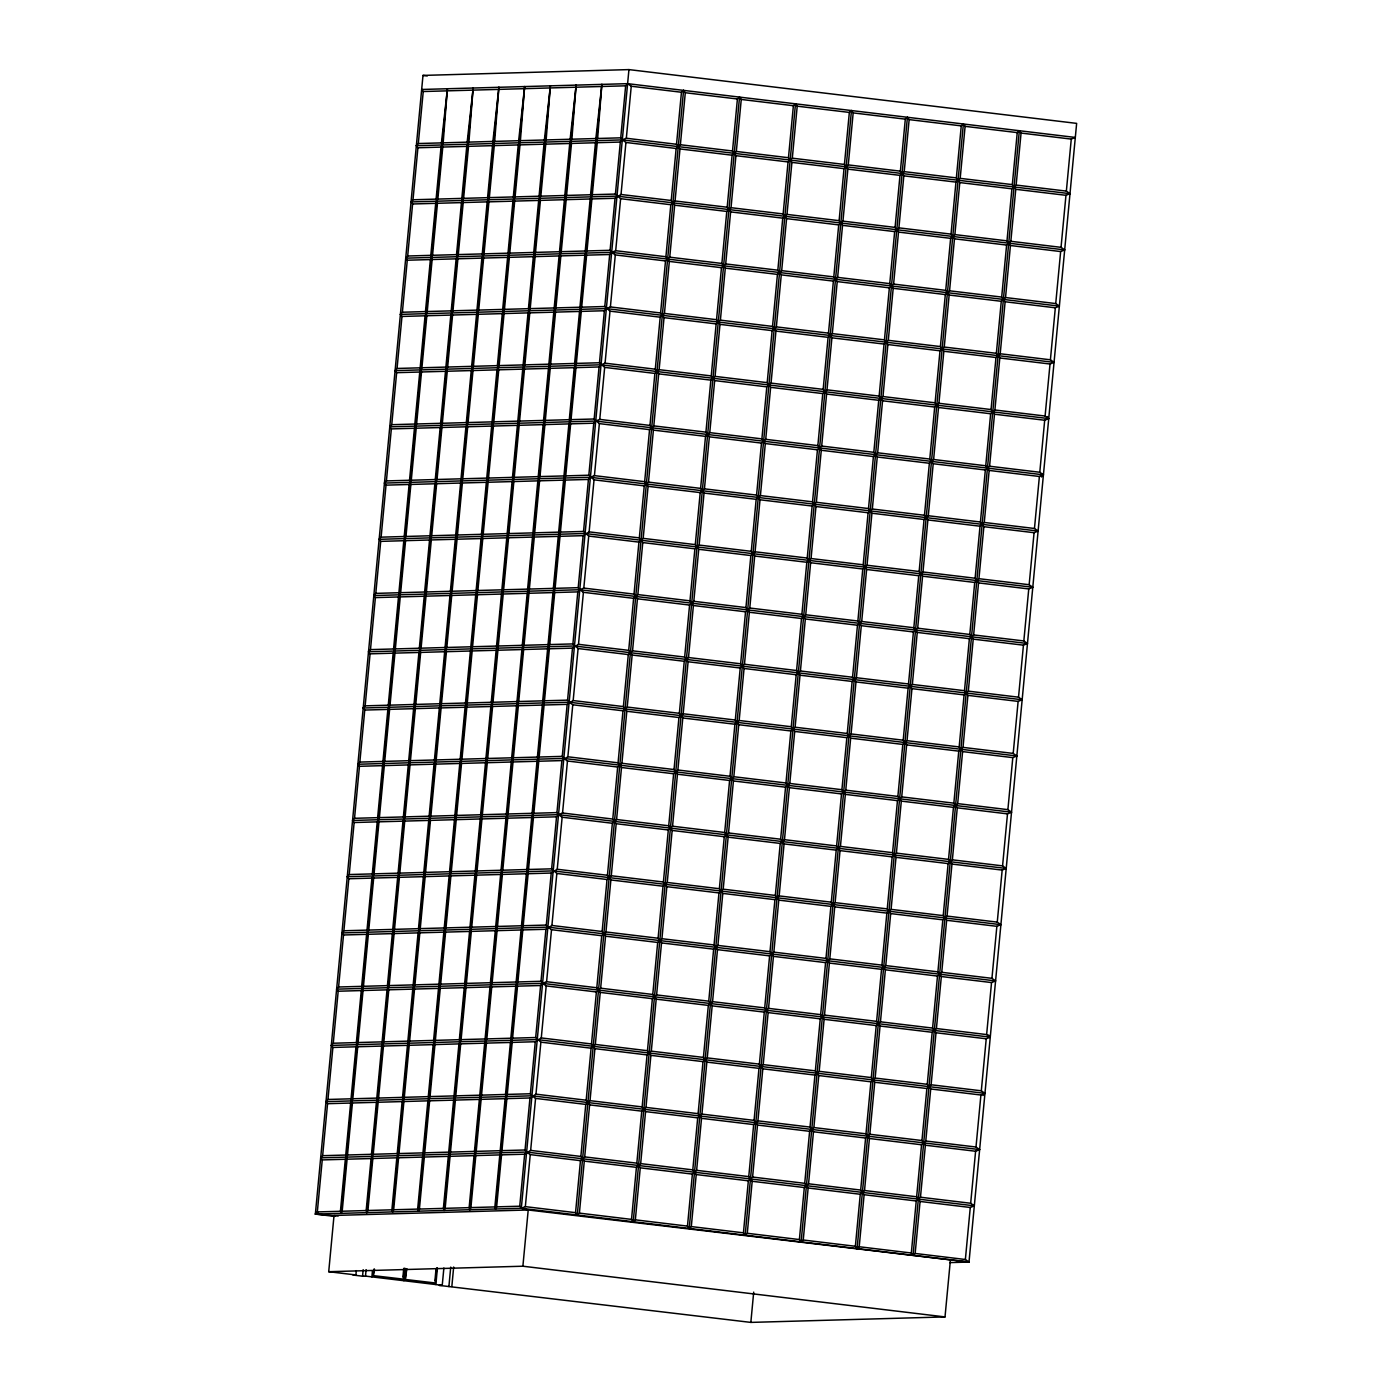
<?xml version="1.0" encoding="UTF-8"?>
<svg xmlns="http://www.w3.org/2000/svg" width="1392" height="1392" viewBox="0 0 1392 1392"><rect width="100%" height="100%" fill="white"/><g stroke="black" fill="none" stroke-linecap="round" stroke-linejoin="round"><path stroke-width="1.5" d="M949.692 1262.614L969.006 1262.057L1076.642 123.383L628.94 69.6L422.994 75.412L315.358 1214.085L334.724 1216.417M338.221 1215.964L315.358 1214.085L317.324 1211.927L322.248 1159.919L320.682 1157.848L322.648 1155.691L327.555 1103.682L325.989 1101.629L327.955 1099.471L332.879 1047.445L331.313 1045.392L333.262 1043.234L338.186 991.226L336.62 989.155L338.587 986.998L343.511 934.989L341.945 932.936L343.894 930.778L348.818 878.752L347.252 876.699L349.218 874.541L354.142 822.533L352.576 820.462L354.525 818.305L359.449 766.296L357.883 764.243L359.849 762.085L364.756 710.059L363.19 708.006L365.156 705.848L370.081 653.84L368.515 651.769L370.481 649.612L375.388 597.603L373.822 595.55L375.788 593.392L380.712 541.366L379.146 539.313L381.112 537.155L386.019 485.147L384.453 483.076L386.419 480.919L391.343 428.91L389.777 426.857L391.744 424.699L396.65 372.673L395.084 370.62L397.051 368.462L401.975 316.454L400.409 314.383L402.375 312.226L407.282 260.217L405.716 258.164L407.682 256.006L412.606 203.98L411.04 201.927L413.006 199.769L417.913 147.761L416.347 145.69L418.313 143.533L423.238 91.524L421.672 89.471L627.618 83.659L1075.303 137.443L1071.266 139.096L1021.067 133.058L1019.344 130.726L1017.239 132.605L1012.315 184.614L1015.76 189.295L1010.836 241.303L1006.607 245.062L1001.683 297.07L1005.128 301.751L1000.204 353.759L995.976 357.518L991.052 409.544L994.497 414.207L989.573 466.233L985.345 469.991L980.42 522L983.866 526.681L978.941 578.689L974.713 582.448L969.789 634.456L973.234 639.137L968.31 691.145L964.082 694.904L959.158 746.93L962.603 751.593L957.679 803.619L953.45 807.377L948.526 859.386L951.971 864.067L947.047 916.075L942.819 919.834L937.895 971.842L941.34 976.523L936.416 1028.531L932.188 1032.29L927.263 1084.316L930.709 1088.979L925.784 1141.005L921.556 1144.763L916.632 1196.772L920.077 1201.453L915.153 1253.461L913.048 1255.34L911.325 1253.009L916.232 1200.983L920.477 1197.224L925.384 1145.216L921.956 1140.535L926.863 1088.527L931.109 1084.768L936.016 1032.76L932.588 1028.079L937.495 976.07L941.74 972.312L946.647 920.286L943.219 915.623L948.126 863.597L952.372 859.838L957.278 807.83L953.851 803.149L958.757 751.141L963.003 747.382L967.91 695.374L964.482 690.693L969.389 638.684L973.634 634.926L978.541 582.9L975.113 578.237L980.02 526.211L984.266 522.452L989.173 470.444L985.745 465.763L990.652 413.755L994.897 409.996L999.804 357.988L996.359 353.307L1001.283 301.298L1005.529 297.54L1010.435 245.514L1006.99 240.851L1011.914 188.825L1016.143 185.066L1021.067 133.058M356.317 1270.635L355.9 1274.95L328.721 1271.696L334.028 1215.46L528.212 1209.979L969.006 1262.057L965.369 1259.499L915.153 1253.461M340.414 1211.284L345.338 1159.258L347.495 1154.995L352.42 1102.986L351.045 1098.81L355.969 1046.801L358.127 1042.538L363.051 990.512L361.676 986.354L366.601 934.345L368.758 930.065L373.682 878.056L372.308 873.898L377.232 821.872L379.39 817.609L384.314 765.6L382.939 761.424L387.863 709.415L390.021 705.152L394.945 653.126L393.571 648.968L398.495 596.959L400.652 592.679L405.577 540.67L404.202 536.512L409.126 484.486L411.284 480.223L416.208 428.214L414.833 424.038L419.758 372.029L421.915 367.766L426.839 315.74L425.465 311.582L430.389 259.573L432.547 255.293L437.471 203.284L436.096 199.126L441.02 147.1L443.178 142.837L447.406 88.74L441.421 142.889L442.778 147.047L437.854 199.073L435.696 203.336L430.789 255.345L432.146 259.521L427.24 311.53L425.065 315.793L420.158 367.819L421.515 371.977L416.608 423.986L414.433 428.266L409.526 480.275L410.884 484.433L405.977 536.459L403.802 540.722L398.895 592.731L400.252 596.907L395.345 648.916L393.17 653.179L388.264 705.205L389.621 709.363L384.714 761.372L382.539 765.652L377.632 817.661L378.989 821.819L374.083 873.845L371.908 878.108L367.001 930.117L368.358 934.293L363.451 986.302L361.276 990.565L356.369 1042.591L357.727 1046.749L352.82 1098.758L350.645 1103.038L345.738 1155.047L347.095 1159.205L342.188 1211.231L341.11 1213.354L340.414 1211.284L317.324 1211.927M341.11 1213.354L447.406 88.74M366.166 1210.553L371.072 1158.544L373.247 1154.264L378.154 1102.255L376.797 1098.097L381.704 1046.071L383.879 1041.808L388.786 989.799L387.428 985.623L392.335 933.614L394.51 929.351L399.417 877.325L398.06 873.167L402.967 821.158L405.142 816.878L410.048 764.869L408.691 760.711L413.598 708.685L415.773 704.422L420.68 652.413L419.323 648.237L424.229 596.228L426.404 591.965L431.311 539.939L429.954 535.781L434.861 483.772L437.036 479.492L441.943 427.483L440.585 423.325L445.492 371.299L447.65 367.036L452.574 315.027L451.217 310.851L456.124 258.842L458.281 254.579L463.205 202.553L461.831 198.395L466.755 146.386L468.913 142.106L473.158 88.009L467.155 142.158L468.53 146.334L463.606 198.343L461.448 202.606L456.524 254.632L457.898 258.79L452.974 310.799L450.817 315.079L445.892 367.088L447.267 371.246L442.343 423.272L440.185 427.535L435.261 479.544L436.636 483.72L431.711 535.729L429.554 539.992L424.63 592.018L426.004 596.176L421.08 648.185L418.922 652.465L413.998 704.474L415.373 708.632L410.449 760.658L408.291 764.921L403.367 816.93L404.741 821.106L399.817 873.115L397.66 877.378L392.735 929.404L394.11 933.562L389.186 985.571L387.028 989.851L382.104 1041.86L383.479 1046.018L378.554 1098.044L376.397 1102.307L371.473 1154.316L372.847 1158.492L367.923 1210.501L366.844 1212.641L366.166 1210.553L342.188 1211.231M366.844 1212.641L473.158 88.009M355.9 1274.95L352.959 1275.037L362.546 1276.186L363.173 1269.695M362.546 1276.186L365.487 1276.099L366.113 1269.626M371.89 1276.882L372.482 1270.67M404.324 1268.356L403.315 1279.144L373.3 1275.629L373.909 1269.156M374.5 1269.139L373.3 1275.629M391.9 1209.822L396.824 1157.813L398.982 1153.55L403.906 1101.524L402.532 1097.366L407.456 1045.357L409.613 1041.077L414.538 989.068L413.163 984.892L418.087 932.884L420.245 928.621L425.169 876.612L423.794 872.436L428.719 820.427L430.876 816.164L435.8 764.138L434.426 759.98L439.35 707.954L441.508 703.691L446.432 651.682L445.057 647.506L449.981 595.498L452.139 591.235L457.063 539.226L455.689 535.05L460.613 483.041L462.77 478.778L467.695 426.752L466.32 422.594L471.244 370.568L473.402 366.305L478.326 314.296L476.951 310.12L481.876 258.112L484.033 253.849L488.94 201.84L487.583 197.664L492.507 145.655L494.665 141.392L498.893 87.296L492.89 141.427L494.264 145.603L489.34 197.612L487.183 201.875L482.258 253.901L483.633 258.059L478.709 310.085L476.551 314.348L471.644 366.357L473.002 370.533L468.077 422.542L465.92 426.805L461.013 478.813L462.37 482.989L457.463 534.998L455.288 539.261L450.382 591.287L451.739 595.445L446.832 647.471L444.657 651.734L439.75 703.743L441.107 707.919L436.201 759.928L434.026 764.191L429.119 816.199L430.476 820.375L425.569 872.384L423.394 876.664L418.487 928.673L419.845 932.831L414.938 984.857L412.763 989.12L407.856 1041.129L409.213 1045.305L404.306 1097.314L402.131 1101.577L397.225 1153.585L398.582 1157.761L393.675 1209.77L392.596 1211.91L391.9 1209.822L367.923 1210.501M392.596 1211.91L498.893 87.296M402.932 1277.003L403.75 1268.373M403.871 1280.71L405.037 1268.321M436.723 1267.886L435.296 1282.989L405.281 1279.457L406.307 1268.686M406.882 1268.669L405.281 1279.457M417.652 1209.091L422.559 1157.083L424.734 1152.82L429.641 1100.811L428.284 1096.635L433.19 1044.626L435.365 1040.363L440.272 988.337L438.915 984.179L443.822 932.153L445.997 927.89L450.904 875.881L449.546 871.705L454.453 819.697L456.628 815.434L461.535 763.425L460.178 759.249L465.085 707.24L467.26 702.977L472.166 650.951L470.809 646.793L475.716 594.767L477.874 590.504L482.798 538.495L481.441 534.319L486.347 482.311L488.505 478.048L493.429 426.039L492.055 421.863L496.979 369.854L499.136 365.591L504.061 313.565L502.686 309.407L507.61 257.381L509.768 253.118L514.692 201.109L513.317 196.933L518.242 144.925L520.399 140.662L524.645 86.565L518.642 140.714L519.999 144.872L515.092 196.898L512.935 201.161L508.01 253.17L509.368 257.346L504.461 309.355L502.303 313.618L497.379 365.626L498.754 369.802L493.829 421.811L491.672 426.074L486.748 478.1L488.122 482.258L483.198 534.284L481.04 538.547L476.116 590.556L477.491 594.732L472.567 646.741L470.409 651.004L465.485 703.012L466.859 707.188L461.935 759.197L459.778 763.46L454.853 815.486L456.228 819.644L451.304 871.67L449.146 875.933L444.222 927.942L445.597 932.118L440.672 984.127L438.515 988.39L433.591 1040.398L434.965 1044.574L430.041 1096.583L427.883 1100.846L422.959 1152.872L424.334 1157.03L419.41 1209.056L418.331 1211.179L417.652 1209.091L393.675 1209.77M418.331 1211.179L524.645 86.565M434.913 1280.849L435.922 1270.061M435.853 1284.555L437.419 1268.025M443.387 1208.378L448.311 1156.352L450.469 1152.089L455.393 1100.08L454.018 1095.904L458.942 1043.896L461.1 1039.633L466.024 987.624L464.65 983.448L469.574 931.439L471.731 927.159L476.656 875.15L475.281 870.992L480.205 818.966L482.363 814.703L487.287 762.694L485.912 758.518L490.837 706.51L492.994 702.247L497.918 650.238L496.544 646.062L501.468 594.053L503.626 589.773L508.55 537.764L507.175 533.606L512.099 481.58L514.257 477.317L519.164 425.308L517.807 421.132L522.731 369.124L524.888 364.861L529.795 312.852L528.438 308.676L533.345 256.667L535.52 252.387L540.427 200.378L539.069 196.22L543.976 144.194L546.151 139.931L550.379 85.834L544.376 139.983L545.751 144.159L540.827 196.168L538.669 200.431L533.745 252.439L535.12 256.615L530.195 308.624L528.038 312.887L523.114 364.913L524.488 369.071L519.564 421.08L517.406 425.36L512.482 477.369L513.857 481.545L508.933 533.554L506.775 537.817L501.868 589.825L503.225 594.001L498.301 646.01L496.144 650.273L491.237 702.299L492.594 706.457L487.687 758.466L485.512 762.746L480.605 814.755L481.963 818.931L477.056 870.94L474.881 875.203L469.974 927.211L471.331 931.387L466.424 983.396L464.249 987.659L459.343 1039.685L460.7 1043.843L455.793 1095.852L453.618 1100.132L448.711 1152.141L450.068 1156.317L445.162 1208.326L444.065 1210.448L443.387 1208.378L419.41 1209.056M444.065 1210.448L550.379 85.834M950.336 1260.7L945.011 1316.919L750.845 1322.4L439.298 1285.408L442.238 1285.321L443.874 1268.025M448.903 1286.556L450.73 1267.103M451.843 1286.486L453.67 1267.016M469.139 1207.647L474.046 1155.638L476.221 1151.358L481.127 1099.349L479.77 1095.191L484.677 1043.165L486.852 1038.902L491.759 986.893L490.402 982.717L495.308 930.709L497.483 926.446L502.39 874.42L501.033 870.261L505.94 818.252L508.097 813.972L513.022 761.963L511.664 757.805L516.571 705.779L518.729 701.516L523.653 649.507L522.278 645.331L527.203 593.323L529.36 589.06L534.284 537.034L532.91 532.875L537.834 480.866L539.992 476.586L544.916 424.577L543.541 420.419L548.465 368.393L550.623 364.13L555.547 312.121L554.173 307.945L559.097 255.937L561.254 251.674L566.179 199.648L564.804 195.489L569.728 143.48L571.886 139.2L576.131 85.103L570.128 139.252L571.486 143.428L566.579 195.437L564.404 199.7L559.497 251.726L560.854 255.884L555.947 307.893L553.772 312.173L548.866 364.182L550.223 368.341L545.316 420.367L543.158 424.63L538.234 476.638L539.591 480.814L534.685 532.823L532.527 537.086L527.603 589.112L528.977 593.27L524.053 645.279L521.896 649.559L516.971 701.568L518.346 705.727L513.422 757.753L511.264 762.016L506.34 814.024L507.715 818.2L502.79 870.209L500.633 874.472L495.709 926.498L497.083 930.656L492.159 982.665L490.001 986.945L485.077 1038.954L486.452 1043.113L481.528 1095.139L479.37 1099.402L474.446 1151.41L475.82 1155.586L470.896 1207.595L469.817 1209.735L469.139 1207.647L445.162 1208.326M469.817 1209.735L576.131 85.103M494.873 1206.916L499.798 1154.908L501.955 1150.645L506.879 1098.619L505.505 1094.46L510.429 1042.451L512.587 1038.171L517.511 986.162L516.136 982.004L521.06 929.978L523.218 925.715L528.142 873.706L526.768 869.53L531.692 817.522L533.849 813.259L538.774 761.233L537.399 757.074L542.323 705.065L544.481 700.785L549.388 648.776L548.03 644.618L552.955 592.592L555.112 588.329L560.019 536.32L558.662 532.144L563.569 480.136L565.744 475.873L570.65 423.847L569.293 419.688L574.2 367.679L576.375 363.399L581.282 311.39L579.925 307.232L584.831 255.206L587.006 250.943L591.913 198.934L590.556 194.758L595.463 142.75L597.638 138.487L601.866 84.39L595.863 138.539L597.238 142.697L592.313 194.706L590.156 198.986L585.232 250.995L586.606 255.154L581.682 307.18L579.524 311.443L574.6 363.451L575.975 367.627L571.051 419.636L568.893 423.899L563.969 475.925L565.343 480.083L560.419 532.092L558.262 536.372L553.337 588.381L554.712 592.54L549.788 644.566L547.63 648.829L542.706 700.837L544.081 705.013L539.156 757.022L536.999 761.285L532.092 813.311L533.449 817.469L528.525 869.478L526.367 873.758L521.461 925.767L522.818 929.926L517.911 981.952L515.736 986.215L510.829 1038.223L512.186 1042.399L507.28 1094.408L505.105 1098.671L500.198 1150.697L501.555 1154.855L496.648 1206.864L495.552 1209.004L494.873 1206.916L470.896 1207.595M495.552 1209.004L601.866 84.39M328.721 1271.696L522.887 1266.215L528.212 1209.979L521.304 1208.273L519.738 1206.22L524.645 1154.212L530.648 1150.401L580.864 1156.439L584.292 1161.102L579.385 1213.128L577.262 1215.007L575.54 1212.658L580.464 1160.65L584.692 1156.891L589.616 1104.883L586.171 1100.202L591.095 1048.193L595.324 1044.435L600.248 992.409L596.803 987.746L601.727 935.72L605.955 931.961L610.879 879.953L607.434 875.272L612.358 823.264L616.586 819.505L621.511 767.497L618.065 762.816L622.99 710.807L627.218 707.049L632.142 655.023L628.697 650.36L633.621 598.334L637.849 594.575L642.773 542.567L639.328 537.886L644.252 485.878L648.481 482.119L653.405 430.111L649.96 425.43L654.884 373.421L659.112 369.663L664.036 317.637L660.591 312.974L665.515 260.948L669.743 257.189L674.668 205.181L671.222 200.5L676.147 148.492L680.375 144.733L685.299 92.725L683.576 90.376L681.454 92.255L676.529 144.281L679.975 148.944L675.068 200.97L670.822 204.728L665.915 256.737L669.343 261.418L664.436 313.426L660.191 317.185L655.284 369.193L658.712 373.874L653.805 425.882L649.559 429.641L644.653 481.667L648.08 486.33L643.174 538.356L638.928 542.114L634.021 594.123L637.449 598.804L632.542 650.812L628.297 654.571L623.39 706.579L626.818 711.26L621.911 763.268L617.665 767.027L612.758 819.053L616.186 823.716L611.279 875.742L607.034 879.5L602.127 931.509L605.555 936.19L600.648 988.198L596.402 991.957L591.496 1043.965L594.923 1048.646L590.017 1100.654L585.771 1104.413L580.864 1156.439M580.464 1160.65L530.248 1154.612L526.611 1152.054L525.045 1149.983L529.969 1097.975L535.972 1094.164L586.171 1100.202M585.771 1104.413L535.572 1098.392L531.935 1095.817L530.369 1093.764L535.276 1041.738L541.279 1037.945L591.496 1043.965M591.095 1048.193L540.879 1042.156L535.676 1037.527L540.601 985.519L542.567 983.361L546.604 981.708L596.803 987.746M596.402 991.957L546.203 985.919L542.567 983.361L541.001 981.29L545.908 929.282L551.911 925.471L602.127 931.509M601.727 935.72L551.51 929.699L547.874 927.124L546.308 925.071L551.232 873.045L557.235 869.252L607.434 875.272M607.034 879.5L556.835 873.463L551.632 868.834L556.539 816.826L558.505 814.668L562.542 813.015L612.758 819.053M612.358 823.264L562.142 817.226L558.505 814.668L556.939 812.597L561.863 760.589L567.866 756.778L618.065 762.816M617.665 767.027L567.466 761.006L563.83 758.431L562.264 756.378L567.17 704.352L573.173 700.559L623.39 706.579M622.99 710.807L572.773 704.77L569.137 702.194L567.571 700.141L572.495 648.133L578.498 644.322L628.697 650.36M628.297 654.571L578.098 648.533L572.895 643.904L577.802 591.896L579.768 589.738L583.805 588.085L634.021 594.123M633.621 598.334L583.405 592.313L579.768 589.738L578.202 587.685L583.126 535.659L589.129 531.866L639.328 537.886M638.928 542.114L588.729 536.077L583.526 531.448L588.433 479.44L590.399 477.282L594.436 475.629L644.653 481.667M644.252 485.878L594.036 479.84L588.833 475.211L593.758 423.203L595.724 421.045L599.761 419.392L649.96 425.43M649.559 429.641L599.36 423.62L594.158 418.992L599.065 366.966L601.031 364.808L605.068 363.173L655.284 369.193M654.884 373.421L604.667 367.384L599.465 362.755L604.389 310.747L606.355 308.589L610.392 306.936L660.591 312.974M660.191 317.185L609.992 311.147L604.789 306.518L609.696 254.51L611.662 252.352L615.699 250.699L665.915 256.737M665.515 260.948L615.299 254.927L611.662 252.352L610.096 250.299L615.02 198.273L621.023 194.48L671.222 200.5M670.822 204.728L620.623 198.691L615.421 194.062L620.327 142.054L622.294 139.896L626.33 138.243L676.529 144.281M676.147 148.492L625.93 142.454L622.294 139.896L620.728 137.825L625.652 85.817L627.618 83.659L631.255 86.234L681.454 92.255M628.94 69.6L521.304 1208.273L315.358 1214.085L318.055 1212.989M969.006 1262.057L521.304 1208.273L525.341 1206.638L530.248 1154.612M530.648 1150.401L535.572 1098.392M535.972 1094.164L540.879 1042.156M541.279 1037.945L546.203 985.919M546.604 981.708L551.51 929.699M551.911 925.471L556.835 873.463M557.235 869.252L562.142 817.226M562.542 813.015L567.466 761.006M567.866 756.778L572.773 704.77M573.173 700.559L578.098 648.533M578.498 644.322L583.405 592.313M583.805 588.085L588.729 536.077M589.129 531.866L594.036 479.84M594.436 475.629L599.36 423.62M599.761 419.392L604.667 367.384M605.068 363.173L609.992 311.147M610.392 306.936L615.299 254.927M615.699 250.699L620.623 198.691M621.023 194.48L625.93 142.454M626.33 138.243L631.255 86.234M577.262 1215.007L683.576 90.376M631.516 1219.392L636.422 1167.366L640.668 1163.608L645.575 1111.599L642.147 1106.918L647.054 1054.91L651.299 1051.151L656.206 999.143L652.761 994.462L657.685 942.454L661.931 938.695L666.838 886.669L663.392 882.006L668.317 829.98L672.545 826.222L677.469 774.213L674.024 769.532L678.948 717.524L683.176 713.765L688.1 661.757L684.655 657.076L689.579 605.068L693.808 601.309L698.732 549.283L695.287 544.62L700.211 492.594L704.439 488.836L709.363 436.827L705.918 432.146L710.842 380.138L715.07 376.379L719.995 324.371L716.549 319.69L721.474 267.682L725.702 263.923L730.626 211.897L727.181 207.234L732.105 155.208L736.333 151.45L741.257 99.441L739.535 97.109L737.412 98.989L732.505 150.997L735.933 155.678L731.026 207.686L726.781 211.445L721.874 263.453L725.302 268.134L720.395 320.143L716.149 323.901L711.242 375.927L714.67 380.59L709.763 432.616L705.518 436.375L700.611 488.383L704.039 493.064L699.132 545.072L694.886 548.831L689.98 600.839L693.407 605.52L688.501 657.529L684.255 661.287L679.348 713.313L682.793 717.976L677.869 770.002L673.624 773.761L668.717 825.769L672.162 830.45L667.238 882.458L663.01 886.217L658.085 938.225L661.531 942.906L656.606 994.915L652.378 998.673L647.454 1050.699L650.899 1055.362L645.975 1107.388L641.747 1111.147L636.823 1163.155L640.268 1167.836L635.344 1219.844L633.221 1221.724L631.516 1219.392L579.385 1213.128M633.221 1221.724L739.535 97.109M687.474 1226.108L692.381 1174.1L696.626 1170.341L701.533 1118.333L698.105 1113.652L703.012 1061.626L707.258 1057.885L712.165 1005.859L708.737 1001.179L713.644 949.17L717.889 945.412L722.796 893.403L719.368 888.722L724.275 836.714L728.521 832.955L733.427 780.947L730 776.266L734.906 724.24L739.152 720.482L744.059 668.473L740.631 663.793L745.538 611.784L749.783 608.026L754.69 556.017L751.262 551.336L756.169 499.328L760.415 495.569L765.322 443.561L761.894 438.88L766.801 386.854L771.046 383.096L775.953 331.087L772.525 326.407L777.432 274.398L781.678 270.64L786.584 218.631L783.139 213.95L788.063 161.942L792.309 158.183L797.216 106.175L795.493 103.826L793.388 105.705L788.464 157.714L791.909 162.394L786.985 214.403L782.756 218.161L777.832 270.187L781.277 274.868L776.353 326.876L772.125 330.635L767.201 382.643L770.646 387.324L765.722 439.333L761.494 443.091L756.569 495.1L760.015 499.78L755.09 551.789L750.862 555.547L745.938 607.573L749.383 612.254L744.459 664.262L740.231 668.021L735.307 720.029L738.752 724.71L733.828 776.719L729.599 780.477L724.675 832.486L728.12 837.166L723.196 889.175L718.968 892.933L714.044 944.959L717.489 949.64L712.565 1001.648L708.337 1005.407L703.412 1057.415L706.858 1062.096L701.933 1114.105L697.705 1117.863L692.781 1169.872L696.226 1174.552L691.302 1226.578L689.197 1228.44L687.474 1226.108L635.344 1219.844M689.197 1228.44L795.493 103.826M743.432 1232.825L748.357 1180.816L752.585 1177.058L757.509 1125.049L754.064 1120.369L758.988 1068.36L763.216 1064.602L768.14 1012.593L764.695 1007.912L769.619 955.886L773.848 952.145L778.772 900.119L775.327 895.439L780.251 843.43L784.479 839.672L789.403 787.663L785.958 782.983L790.865 730.974L795.11 727.216L800.017 675.207L796.589 670.526L801.496 618.5L805.742 614.759L810.649 562.733L807.221 558.053L812.128 506.044L816.373 502.286L821.28 450.277L817.852 445.597L822.759 393.588L827.005 389.83L831.911 337.821L828.484 333.14L833.39 281.114L837.636 277.373L842.543 225.347L839.115 220.667L844.022 168.658L848.267 164.9L853.174 112.891L851.469 110.542L849.346 112.421L844.422 164.447L847.867 169.128L842.943 221.137L838.715 224.895L833.791 276.904L837.236 281.584L832.312 333.593L828.083 337.351L823.159 389.36L826.604 394.04L821.68 446.066L817.452 449.807L812.528 501.833L815.973 506.514L811.049 558.523L806.821 562.281L801.896 614.29L805.342 618.97L800.417 670.979L796.189 674.737L791.265 726.746L794.71 731.426L789.786 783.452L785.558 787.193L780.634 839.219L784.079 843.9L779.155 895.909L774.926 899.667L770.002 951.676L773.447 956.356L768.541 1008.365L764.295 1012.123L759.371 1064.132L762.816 1068.812L757.909 1120.838L753.664 1124.579L748.757 1176.605L752.185 1181.286L747.278 1233.295L745.155 1235.174L743.432 1232.825L691.302 1226.578M745.155 1235.174L851.469 110.542M750.845 1322.4L753.698 1292.124M799.391 1239.559L804.315 1187.533L808.543 1183.792L813.467 1131.766L810.022 1127.085L814.946 1075.076L819.175 1071.318L824.099 1019.309L820.654 1014.629L825.578 962.62L829.806 958.862L834.73 906.853L831.285 902.173L836.209 850.147L840.437 846.406L845.362 794.38L841.916 789.699L846.841 737.69L851.069 733.932L855.993 681.923L852.548 677.243L857.472 625.234L861.7 621.476L866.624 569.467L863.179 564.787L868.103 512.761L872.332 509.02L877.256 456.994L873.811 452.313L878.735 400.304L882.963 396.546L887.887 344.537L884.442 339.857L889.366 287.848L893.594 284.09L898.519 232.081L895.073 227.401L899.998 175.375L904.226 171.634L909.15 119.608L907.427 117.276L905.305 119.155L900.38 171.164L903.826 175.844L898.919 227.853L894.673 231.611L889.749 283.62L893.194 288.301L888.287 340.327L884.042 344.068L879.135 396.094L882.563 400.774L877.656 452.783L873.41 456.541L868.504 508.55L871.931 513.23L867.025 565.239L862.779 568.997L857.872 621.006L861.3 625.687L856.393 677.713L852.148 681.454L847.241 733.48L850.669 738.16L845.762 790.169L841.516 793.927L836.609 845.936L840.037 850.616L835.13 902.625L830.885 906.383L825.978 958.392L829.406 963.073L824.499 1015.099L820.253 1018.84L815.347 1070.866L818.774 1075.546L813.868 1127.555L809.622 1131.313L804.715 1183.322L808.143 1188.002L803.236 1240.011L801.113 1241.89L799.391 1239.559L747.278 1233.295M801.113 1241.89L907.427 117.276M855.367 1246.275L860.273 1194.266L864.519 1190.508L869.426 1138.499L865.981 1133.819L870.905 1081.81L875.15 1078.052L880.057 1026.026L876.612 1021.363L881.536 969.337L885.764 965.578L890.689 913.57L887.243 908.889L892.168 856.88L896.396 853.122L901.32 801.113L897.875 796.433L902.799 744.424L907.027 740.666L911.951 688.64L908.506 683.977L913.43 631.951L917.659 628.192L922.583 576.184L919.138 571.503L924.062 519.494L928.29 515.736L933.214 463.727L929.769 459.047L934.693 407.038L938.921 403.28L943.846 351.254L940.4 346.573L945.325 294.565L949.553 290.806L954.477 238.798L951.032 234.117L955.956 182.108L960.184 178.35L965.108 126.341L963.386 123.992L961.263 125.872L956.356 177.88L959.784 182.561L954.877 234.587L950.632 238.345L945.725 290.354L949.153 295.034L944.246 347.043L940 350.801L935.093 402.81L938.521 407.491L933.614 459.499L929.369 463.258L924.462 515.266L927.89 519.947L922.983 571.973L918.737 575.731L913.831 627.74L917.258 632.42L912.352 684.429L908.106 688.187L903.199 740.196L906.644 744.877L901.72 796.885L897.475 800.644L892.568 852.67L896.013 857.333L891.089 909.359L886.861 913.117L881.936 965.126L885.382 969.806L880.457 1021.815L876.229 1025.573L871.305 1077.582L874.75 1082.263L869.826 1134.271L865.598 1138.03L860.674 1190.056L864.119 1194.719L859.195 1246.745L857.072 1248.624L855.367 1246.275L803.236 1240.011M857.072 1248.624L963.386 123.992M913.048 1255.34L1019.344 130.726M965.369 1259.499L970.276 1207.473L974.313 1205.837L970.676 1203.262L920.477 1197.224M970.676 1203.262L975.601 1151.254L979.637 1149.601L976.001 1147.025L925.784 1141.005M976.001 1147.025L980.908 1095.017L984.944 1093.364L981.308 1090.806L931.109 1084.768M981.308 1090.806L986.232 1038.78L990.269 1037.144L988.703 1035.074M336.62 989.155L542.567 983.361L990.269 1037.144L986.632 1034.569L991.539 982.561L995.576 980.908L991.939 978.332L941.74 972.312M991.939 978.332L996.863 926.324L1000.9 924.671L997.264 922.113L947.047 916.075M997.264 922.113L1002.17 870.087L1006.207 868.451L1002.571 865.876L952.372 859.838M1002.571 865.876L1007.495 813.868L1011.532 812.215L1007.895 809.639L957.679 803.619M1007.895 809.639L1012.802 757.631L1016.839 755.978L1013.202 753.42L963.003 747.382M1013.202 753.42L1018.126 701.394L1022.163 699.758L1018.526 697.183L968.31 691.145M1018.526 697.183L1023.433 645.175L1027.47 643.522L1023.833 640.946L973.634 634.926M1023.833 640.946L1028.758 588.938L1032.794 587.285L1029.158 584.727L978.941 578.689M1029.158 584.727L1034.065 532.701L1038.101 531.065L1034.465 528.49L984.266 522.452M1034.465 528.49L1039.389 476.482L1043.426 474.829L1039.789 472.253L989.573 466.233M1039.789 472.253L1044.696 420.245L1048.733 418.592L1047.167 416.539M395.084 370.62L601.031 364.808L1048.733 418.592L1045.096 416.034L1050.02 364.008L1054.057 362.372L1050.403 359.797L1000.204 353.759M1050.403 359.797L1055.327 307.789L1059.364 306.136L1055.728 303.56L1005.529 297.54M1055.728 303.56L1060.652 251.552L1064.689 249.899L1061.035 247.341L1010.836 241.303M1061.035 247.341L1065.959 195.315L1069.996 193.679L1066.359 191.104L1016.143 185.066M1066.359 191.104L1071.266 139.096M1041.46 476.986L1043.426 474.829L595.724 421.045L389.777 426.857M982.978 1095.521L984.944 1093.364L537.242 1039.58L331.313 1045.392M423.238 91.524L446.327 90.88M448.102 90.828L472.079 90.149M473.837 90.097L497.814 89.419M499.571 89.366L523.549 88.688M525.323 88.653L549.301 87.974M551.058 87.922L575.035 87.244M576.81 87.191L600.787 86.513M602.545 86.461L625.652 85.817M418.313 143.533L441.421 142.889M443.178 142.837L467.155 142.158M468.913 142.106L492.89 141.427M494.665 141.392L518.642 140.714M520.399 140.662L544.376 139.983M546.151 139.931L570.128 139.252M571.886 139.2L595.863 138.539M597.638 138.487L620.728 137.825M416.347 145.69L622.294 139.896L1069.996 193.679M417.913 147.761L441.02 147.1M442.778 147.047L466.755 146.386M468.53 146.334L492.507 145.655M494.264 145.603L518.242 144.925M519.999 144.872L543.976 144.194M545.751 144.159L569.728 143.48M571.486 143.428L595.463 142.75M597.238 142.697L620.327 142.054M413.006 199.769L436.096 199.126M437.854 199.073L461.831 198.395M463.606 198.343L487.583 197.664M489.34 197.612L513.317 196.933M515.092 196.898L539.069 196.22M540.827 196.168L564.804 195.489M566.579 195.437L590.556 194.758M592.313 194.706L615.421 194.062M411.04 201.927L616.987 196.115L1064.689 249.899M412.606 203.98L435.696 203.336M437.471 203.284L461.448 202.606M463.205 202.553L487.183 201.875M488.94 201.84L512.935 201.161M514.692 201.109L538.669 200.431M540.427 200.378L564.404 199.7M566.179 199.648L590.156 198.986M591.913 198.934L615.02 198.273M407.682 256.006L430.789 255.345M432.547 255.293L456.524 254.632M458.281 254.579L482.258 253.901M484.033 253.849L508.01 253.17M509.768 253.118L533.745 252.439M535.52 252.387L559.497 251.726M561.254 251.674L585.232 250.995M587.006 250.943L610.096 250.299M405.716 258.164L611.662 252.352L1059.364 306.136M407.282 260.217L430.389 259.573M432.146 259.521L456.124 258.842M457.898 258.79L481.876 258.112M483.633 258.059L507.61 257.381M509.368 257.346L533.345 256.667M535.12 256.615L559.097 255.937M560.854 255.884L584.831 255.206M586.606 255.154L609.696 254.51M402.375 312.226L425.465 311.582M427.24 311.53L451.217 310.851M452.974 310.799L476.951 310.12M478.709 310.085L502.686 309.407M504.461 309.355L528.438 308.676M530.195 308.624L554.173 307.945M555.947 307.893L579.925 307.232M581.682 307.18L604.789 306.518M400.409 314.383L606.355 308.589L1054.057 362.372M401.975 316.454L425.065 315.793M426.839 315.74L450.817 315.079M452.574 315.027L476.551 314.348M478.326 314.296L502.303 313.618M504.061 313.565L528.038 312.887M529.795 312.852L553.772 312.173M555.547 312.121L579.524 311.443M581.282 311.39L604.389 310.747M397.051 368.462L420.158 367.819M421.915 367.766L445.892 367.088M447.65 367.036L471.644 366.357M473.402 366.305L497.379 365.626M499.136 365.591L523.114 364.913M524.888 364.861L548.866 364.182M550.623 364.13L574.6 363.451M576.375 363.399L599.465 362.755M396.65 372.673L419.758 372.029M421.515 371.977L445.492 371.299M447.267 371.246L471.244 370.568M473.002 370.533L496.979 369.854M498.754 369.802L522.731 369.124M524.488 369.071L548.465 368.393M550.223 368.341L574.2 367.679M575.975 367.627L599.065 366.966M391.744 424.699L414.833 424.038M416.608 423.986L440.585 423.325M442.343 423.272L466.32 422.594M468.077 422.542L492.055 421.863M493.829 421.811L517.807 421.132M519.564 421.08L543.541 420.419M545.316 420.367L569.293 419.688M571.051 419.636L594.158 418.992M391.343 428.91L414.433 428.266M416.208 428.214L440.185 427.535M441.943 427.483L465.92 426.805M467.695 426.752L491.672 426.074M493.429 426.039L517.406 425.36M519.164 425.308L543.158 424.63M544.916 424.577L568.893 423.899M570.65 423.847L593.758 423.203M386.419 480.919L409.526 480.275M411.284 480.223L435.261 479.544M437.036 479.492L461.013 478.813M462.77 478.778L486.748 478.1M488.505 478.048L512.482 477.369M514.257 477.317L538.234 476.638M539.992 476.586L563.969 475.925M565.744 475.873L588.833 475.211M384.453 483.076L590.399 477.282L1038.101 531.065M386.019 485.147L409.126 484.486M410.884 484.433L434.861 483.772M436.636 483.72L460.613 483.041M462.37 482.989L486.347 482.311M488.122 482.258L512.099 481.58M513.857 481.545L537.834 480.866M539.591 480.814L563.569 480.136M565.343 480.083L588.433 479.44M381.112 537.155L404.202 536.512M405.977 536.459L429.954 535.781M431.711 535.729L455.689 535.05M457.463 534.998L481.441 534.319M483.198 534.284L507.175 533.606M508.933 533.554L532.91 532.875M534.685 532.823L558.662 532.144M560.419 532.092L583.526 531.448M379.146 539.313L585.092 533.501L1032.794 587.285M380.712 541.366L403.802 540.722M405.577 540.67L429.554 539.992M431.311 539.939L455.288 539.261M457.063 539.226L481.04 538.547M482.798 538.495L506.775 537.817M508.55 537.764L532.527 537.086M534.284 537.034L558.262 536.372M560.019 536.32L583.126 535.659M375.788 593.392L398.895 592.731M400.652 592.679L424.63 592.018M426.404 591.965L450.382 591.287M452.139 591.235L476.116 590.556M477.874 590.504L501.868 589.825M503.626 589.773L527.603 589.112M529.36 589.06L553.337 588.381M555.112 588.329L578.202 587.685M373.822 595.55L579.768 589.738L1027.47 643.522M375.388 597.603L398.495 596.959M400.252 596.907L424.229 596.228M426.004 596.176L449.981 595.498M451.739 595.445L475.716 594.767M477.491 594.732L501.468 594.053M503.225 594.001L527.203 593.323M528.977 593.27L552.955 592.592M554.712 592.54L577.802 591.896M370.481 649.612L393.571 648.968M395.345 648.916L419.323 648.237M421.08 648.185L445.057 647.506M446.832 647.471L470.809 646.793M472.567 646.741L496.544 646.062M498.301 646.01L522.278 645.331M524.053 645.279L548.03 644.618M549.788 644.566L572.895 643.904M368.515 651.769L574.461 645.975L1022.163 699.758M370.081 653.84L393.17 653.179M394.945 653.126L418.922 652.465M420.68 652.413L444.657 651.734M446.432 651.682L470.409 651.004M472.166 650.951L496.144 650.273M497.918 650.238L521.896 649.559M523.653 649.507L547.63 648.829M549.388 648.776L572.495 648.133M365.156 705.848L388.264 705.205M390.021 705.152L413.998 704.474M415.773 704.422L439.75 703.743M441.508 703.691L465.485 703.012M467.26 702.977L491.237 702.299M492.994 702.247L516.971 701.568M518.729 701.516L542.706 700.837M544.481 700.785L567.571 700.141M363.19 708.006L569.137 702.194L1016.839 755.978M364.756 710.059L387.863 709.415M389.621 709.363L413.598 708.685M415.373 708.632L439.35 707.954M441.107 707.919L465.085 707.24M466.859 707.188L490.837 706.51M492.594 706.457L516.571 705.779M518.346 705.727L542.323 705.065M544.081 705.013L567.17 704.352M359.849 762.085L382.939 761.424M384.714 761.372L408.691 760.711M410.449 760.658L434.426 759.98M436.201 759.928L460.178 759.249M461.935 759.197L485.912 758.518M487.687 758.466L511.664 757.805M513.422 757.753L537.399 757.074M539.156 757.022L562.264 756.378M357.883 764.243L563.83 758.431L1011.532 812.215M359.449 766.296L382.539 765.652M384.314 765.6L408.291 764.921M410.048 764.869L434.026 764.191M435.8 764.138L459.778 763.46M461.535 763.425L485.512 762.746M487.287 762.694L511.264 762.016M513.022 761.963L536.999 761.285M538.774 761.233L561.863 760.589M354.525 818.305L377.632 817.661M379.39 817.609L403.367 816.93M405.142 816.878L429.119 816.199M430.876 816.164L454.853 815.486M456.628 815.434L480.605 814.755M482.363 814.703L506.34 814.024M508.097 813.972L532.092 813.311M533.849 813.259L556.939 812.597M352.576 820.462L558.505 814.668L1006.207 868.451M354.142 822.533L377.232 821.872M378.989 821.819L402.967 821.158M404.741 821.106L428.719 820.427M430.476 820.375L454.453 819.697M456.228 819.644L480.205 818.966M481.963 818.931L505.94 818.252M507.715 818.2L531.692 817.522M533.449 817.469L556.539 816.826M349.218 874.541L372.308 873.898M374.083 873.845L398.06 873.167M399.817 873.115L423.794 872.436M425.569 872.384L449.546 871.705M451.304 871.67L475.281 870.992M477.056 870.94L501.033 870.261M502.79 870.209L526.768 869.53M528.525 869.478L551.632 868.834M347.252 876.699L553.198 870.887L1000.9 924.671M348.818 878.752L371.908 878.108M373.682 878.056L397.66 877.378M399.417 877.325L423.394 876.664M425.169 876.612L449.146 875.933M450.904 875.881L474.881 875.203M476.656 875.15L500.633 874.472M502.39 874.42L526.367 873.758M528.142 873.706L551.232 873.045M343.894 930.778L367.001 930.117M368.758 930.065L392.735 929.404M394.51 929.351L418.487 928.673M420.245 928.621L444.222 927.942M445.997 927.89L469.974 927.211M471.731 927.159L495.709 926.498M497.483 926.446L521.461 925.767M523.218 925.715L546.308 925.071M341.945 932.936L547.874 927.124L995.576 980.908M343.511 934.989L366.601 934.345M368.358 934.293L392.335 933.614M394.11 933.562L418.087 932.884M419.845 932.831L443.822 932.153M445.597 932.118L469.574 931.439M471.331 931.387L495.308 930.709M497.083 930.656L521.06 929.978M522.818 929.926L545.908 929.282M338.587 986.998L361.676 986.354M363.451 986.302L387.428 985.623M389.186 985.571L413.163 984.892M414.938 984.857L438.915 984.179M440.672 984.127L464.65 983.448M466.424 983.396L490.402 982.717M492.159 982.665L516.136 982.004M517.911 981.952L541.001 981.29M338.186 991.226L361.276 990.565M363.051 990.512L387.028 989.851M388.786 989.799L412.763 989.12M414.538 989.068L438.515 988.39M440.272 988.337L464.249 987.659M466.024 987.624L490.001 986.945M491.759 986.893L515.736 986.215M517.511 986.162L540.601 985.519M333.262 1043.234L356.369 1042.591M358.127 1042.538L382.104 1041.86M383.879 1041.808L407.856 1041.129M409.613 1041.077L433.591 1040.398M435.365 1040.363L459.343 1039.685M461.1 1039.633L485.077 1038.954M486.852 1038.902L510.829 1038.223M512.587 1038.171L535.676 1037.527M332.879 1047.445L355.969 1046.801M357.727 1046.749L381.704 1046.071M383.479 1046.018L407.456 1045.357M409.213 1045.305L433.19 1044.626M434.965 1044.574L458.942 1043.896M460.7 1043.843L484.677 1043.165M486.452 1043.113L510.429 1042.451M512.186 1042.399L535.276 1041.738M327.955 1099.471L351.045 1098.81M352.82 1098.758L376.797 1098.097M378.554 1098.044L402.532 1097.366M404.306 1097.314L428.284 1096.635M430.041 1096.583L454.018 1095.904M455.793 1095.852L479.77 1095.191M481.528 1095.139L505.505 1094.46M507.28 1094.408L530.369 1093.764M325.989 1101.629L531.935 1095.817L979.637 1149.601M327.555 1103.682L350.645 1103.038M352.42 1102.986L376.397 1102.307M378.154 1102.255L402.131 1101.577M403.906 1101.524L427.883 1100.846M429.641 1100.811L453.618 1100.132M455.393 1100.08L479.37 1099.402M481.127 1099.349L505.105 1098.671M506.879 1098.619L529.969 1097.975M322.648 1155.691L345.738 1155.047M347.495 1154.995L371.473 1154.316M373.247 1154.264L397.225 1153.585M398.982 1153.55L422.959 1152.872M424.734 1152.82L448.711 1152.141M450.469 1152.089L474.446 1151.41M476.221 1151.358L500.198 1150.697M501.955 1150.645L525.045 1149.983M320.682 1157.848L526.611 1152.054L974.313 1205.837M322.248 1159.919L345.338 1159.258M347.095 1159.205L371.072 1158.544M372.847 1158.492L396.824 1157.813M398.582 1157.761L422.559 1157.083M424.334 1157.03L448.311 1156.352M450.068 1156.317L474.046 1155.638M475.82 1155.586L499.798 1154.908M501.555 1154.855L524.645 1154.212M496.648 1206.864L519.738 1206.22M685.299 92.725L737.412 98.989M741.257 99.441L793.388 105.705M797.216 106.175L849.346 112.421M853.174 112.891L905.305 119.155M909.15 119.608L961.263 125.872M965.108 126.341L1017.239 132.605M422.994 75.412L427.309 75.934M680.375 144.733L732.505 150.997M736.333 151.45L788.464 157.714M792.309 158.183L844.422 164.447M848.267 164.9L900.38 171.164M904.226 171.634L956.356 177.88M960.184 178.35L1012.315 184.614M679.975 148.944L732.105 155.208M735.933 155.678L788.063 161.942M791.909 162.394L844.022 168.658M847.867 169.128L899.998 175.375M903.826 175.844L955.956 182.108M959.784 182.561L1011.914 188.825M1015.76 189.295L1065.959 195.315M675.068 200.97L727.181 207.234M731.026 207.686L783.139 213.95M786.985 214.403L839.115 220.667M842.943 221.137L895.073 227.401M898.919 227.853L951.032 234.117M954.877 234.587L1006.99 240.851M674.668 205.181L726.781 211.445M730.626 211.897L782.756 218.161M786.584 218.631L838.715 224.895M842.543 225.347L894.673 231.611M898.519 232.081L950.632 238.345M954.477 238.798L1006.607 245.062M1010.435 245.514L1060.652 251.552M669.743 257.189L721.874 263.453M725.702 263.923L777.832 270.187M781.678 270.64L833.791 276.904M837.636 277.373L889.749 283.62M893.594 284.09L945.725 290.354M949.553 290.806L1001.683 297.07M669.343 261.418L721.474 267.682M725.302 268.134L777.432 274.398M781.277 274.868L833.39 281.114M837.236 281.584L889.366 287.848M893.194 288.301L945.325 294.565M949.153 295.034L1001.283 301.298M1005.128 301.751L1055.327 307.789M664.436 313.426L716.549 319.69M720.395 320.143L772.525 326.407M776.353 326.876L828.484 333.14M832.312 333.593L884.442 339.857M888.287 340.327L940.4 346.573M944.246 347.043L996.359 353.307M664.036 317.637L716.149 323.901M719.995 324.371L772.125 330.635M775.953 331.087L828.083 337.351M831.911 337.821L884.042 344.068M887.887 344.537L940 350.801M943.846 351.254L995.976 357.518M999.804 357.988L1050.02 364.008M659.112 369.663L711.242 375.927M715.07 376.379L767.201 382.643M771.046 383.096L823.159 389.36M827.005 389.83L879.135 396.094M882.963 396.546L935.093 402.81M938.921 403.28L991.052 409.544M994.897 409.996L1045.096 416.034M658.712 373.874L710.842 380.138M714.67 380.59L766.801 386.854M770.646 387.324L822.759 393.588M826.604 394.04L878.735 400.304M882.563 400.774L934.693 407.038M938.521 407.491L990.652 413.755M994.497 414.207L1044.696 420.245M653.805 425.882L705.918 432.146M709.763 432.616L761.894 438.88M765.722 439.333L817.852 445.597M821.68 446.066L873.811 452.313M877.656 452.783L929.769 459.047M933.614 459.499L985.745 465.763M653.405 430.111L705.518 436.375M709.363 436.827L761.494 443.091M765.322 443.561L817.452 449.807M821.28 450.277L873.41 456.541M877.256 456.994L929.369 463.258M933.214 463.727L985.345 469.991M989.173 470.444L1039.389 476.482M648.481 482.119L700.611 488.383M704.439 488.836L756.569 495.1M760.415 495.569L812.528 501.833M816.373 502.286L868.504 508.55M872.332 509.02L924.462 515.266M928.29 515.736L980.42 522M648.08 486.33L700.211 492.594M704.039 493.064L756.169 499.328M760.015 499.78L812.128 506.044M815.973 506.514L868.103 512.761M871.931 513.23L924.062 519.494M927.89 519.947L980.02 526.211M983.866 526.681L1034.065 532.701M643.174 538.356L695.287 544.62M699.132 545.072L751.262 551.336M755.09 551.789L807.221 558.053M811.049 558.523L863.179 564.787M867.025 565.239L919.138 571.503M922.983 571.973L975.113 578.237M642.773 542.567L694.886 548.831M698.732 549.283L750.862 555.547M754.69 556.017L806.821 562.281M810.649 562.733L862.779 568.997M866.624 569.467L918.737 575.731M922.583 576.184L974.713 582.448M978.541 582.9L1028.758 588.938M637.849 594.575L689.98 600.839M693.808 601.309L745.938 607.573M749.783 608.026L801.896 614.29M805.742 614.759L857.872 621.006M861.7 621.476L913.831 627.74M917.659 628.192L969.789 634.456M637.449 598.804L689.579 605.068M693.407 605.52L745.538 611.784M749.383 612.254L801.496 618.5M805.342 618.97L857.472 625.234M861.3 625.687L913.43 631.951M917.258 632.42L969.389 638.684M973.234 639.137L1023.433 645.175M632.542 650.812L684.655 657.076M688.501 657.529L740.631 663.793M744.459 664.262L796.589 670.526M800.417 670.979L852.548 677.243M856.393 677.713L908.506 683.977M912.352 684.429L964.482 690.693M632.142 655.023L684.255 661.287M688.1 661.757L740.231 668.021M744.059 668.473L796.189 674.737M800.017 675.207L852.148 681.454M855.993 681.923L908.106 688.187M911.951 688.64L964.082 694.904M967.91 695.374L1018.126 701.394M627.218 707.049L679.348 713.313M683.176 713.765L735.307 720.029M739.152 720.482L791.265 726.746M795.11 727.216L847.241 733.48M851.069 733.932L903.199 740.196M907.027 740.666L959.158 746.93M626.818 711.26L678.948 717.524M682.793 717.976L734.906 724.24M738.752 724.71L790.865 730.974M794.71 731.426L846.841 737.69M850.669 738.16L902.799 744.424M906.644 744.877L958.757 751.141M962.603 751.593L1012.802 757.631M621.911 763.268L674.024 769.532M677.869 770.002L730 776.266M733.828 776.719L785.958 782.983M789.786 783.452L841.916 789.699M845.762 790.169L897.875 796.433M901.72 796.885L953.851 803.149M621.511 767.497L673.624 773.761M677.469 774.213L729.599 780.477M733.427 780.947L785.558 787.193M789.403 787.663L841.516 793.927M845.362 794.38L897.475 800.644M901.32 801.113L953.45 807.377M957.278 807.83L1007.495 813.868M616.586 819.505L668.717 825.769M672.545 826.222L724.675 832.486M728.521 832.955L780.634 839.219M784.479 839.672L836.609 845.936M840.437 846.406L892.568 852.67M896.396 853.122L948.526 859.386M616.186 823.716L668.317 829.98M672.162 830.45L724.275 836.714M728.12 837.166L780.251 843.43M784.079 843.9L836.209 850.147M840.037 850.616L892.168 856.88M896.013 857.333L948.126 863.597M951.971 864.067L1002.17 870.087M611.279 875.742L663.392 882.006M667.238 882.458L719.368 888.722M723.196 889.175L775.327 895.439M779.155 895.909L831.285 902.173M835.13 902.625L887.243 908.889M891.089 909.359L943.219 915.623M610.879 879.953L663.01 886.217M666.838 886.669L718.968 892.933M722.796 893.403L774.926 899.667M778.772 900.119L830.885 906.383M834.73 906.853L886.861 913.117M890.689 913.57L942.819 919.834M946.647 920.286L996.863 926.324M605.955 931.961L658.085 938.225M661.931 938.695L714.044 944.959M717.889 945.412L770.002 951.676M773.848 952.145L825.978 958.392M829.806 958.862L881.936 965.126M885.764 965.578L937.895 971.842M605.555 936.19L657.685 942.454M661.531 942.906L713.644 949.17M717.489 949.64L769.619 955.886M773.447 956.356L825.578 962.62M829.406 963.073L881.536 969.337M885.382 969.806L937.495 976.07M941.34 976.523L991.539 982.561M600.648 988.198L652.761 994.462M656.606 994.915L708.737 1001.179M712.565 1001.648L764.695 1007.912M768.541 1008.365L820.654 1014.629M824.499 1015.099L876.612 1021.363M880.457 1021.815L932.588 1028.079M936.416 1028.531L986.632 1034.569M600.248 992.409L652.378 998.673M656.206 999.143L708.337 1005.407M712.165 1005.859L764.295 1012.123M768.14 1012.593L820.253 1018.84M824.099 1019.309L876.229 1025.573M880.057 1026.026L932.188 1032.29M936.016 1032.76L986.232 1038.78M595.324 1044.435L647.454 1050.699M651.299 1051.151L703.412 1057.415M707.258 1057.885L759.371 1064.132M763.216 1064.602L815.347 1070.866M819.175 1071.318L871.305 1077.582M875.15 1078.052L927.263 1084.316M594.923 1048.646L647.054 1054.91M650.899 1055.362L703.012 1061.626M706.858 1062.096L758.988 1068.36M762.816 1068.812L814.946 1075.076M818.774 1075.546L870.905 1081.81M874.75 1082.263L926.863 1088.527M930.709 1088.979L980.908 1095.017M590.017 1100.654L642.147 1106.918M645.975 1107.388L698.105 1113.652M701.933 1114.105L754.064 1120.369M757.909 1120.838L810.022 1127.085M813.868 1127.555L865.981 1133.819M869.826 1134.271L921.956 1140.535M589.616 1104.883L641.747 1111.147M645.575 1111.599L697.705 1117.863M701.533 1118.333L753.664 1124.579M757.509 1125.049L809.622 1131.313M813.467 1131.766L865.598 1138.03M869.426 1138.499L921.556 1144.763M925.384 1145.216L975.601 1151.254M584.692 1156.891L636.823 1163.155M640.668 1163.608L692.781 1169.872M696.626 1170.341L748.757 1176.605M752.585 1177.058L804.715 1183.322M808.543 1183.792L860.674 1190.056M864.519 1190.508L916.632 1196.772M584.292 1161.102L636.422 1167.366M640.268 1167.836L692.381 1174.1M696.226 1174.552L748.357 1180.816M752.185 1181.286L804.315 1187.533M808.143 1188.002L860.273 1194.266M864.119 1194.719L916.232 1200.983M920.077 1201.453L970.276 1207.473M525.341 1206.638L575.54 1212.658M859.195 1246.745L911.325 1253.009M522.887 1266.215L945.011 1316.919M365.487 1276.099L442.238 1285.321"/></g></svg>
